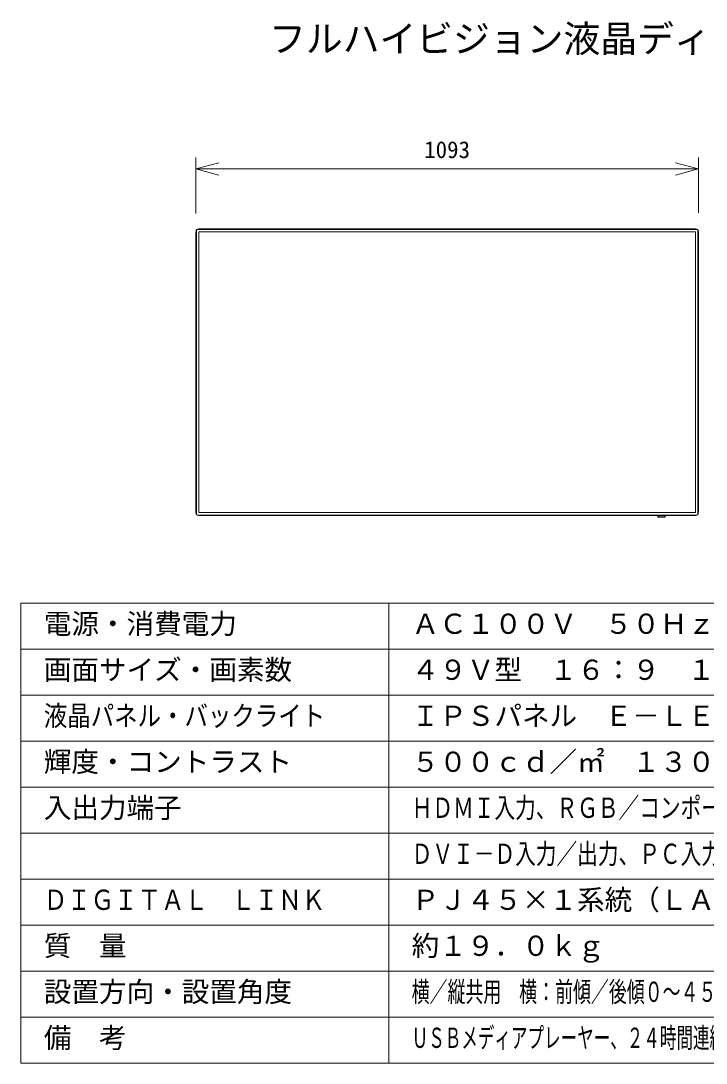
# Model space of a CAD drawing. Units: millimetres, scale not verified. Extents: x -63 to 62, y -57 to 57.
# Drawn here: x -62.5 to 12, y -56.5 to 56.8 of the extents above; entities that cross this region are included whole.
import ezdxf
from ezdxf.enums import TextEntityAlignment as Align

# ---------------------------------------------------------------- set-up
doc = ezdxf.new("R2010")
doc.units = ezdxf.units.MM
doc.header["$LTSCALE"] = 0.125
for name, color, linetype, lineweight in [('0-0_0', 7, 'Continuous', 20), ('0-2_WAKU', 1, 'Continuous', 18), ('0-4_SUNPO', 3, 'Continuous', 18), ('0-5_GAIKEI', 1, 'Continuous', 18)]:
    doc.layers.add(name, color=color, linetype=linetype, lineweight=lineweight)
doc.layers.add('0-1_MOJI1', color=7, linetype='Continuous')
doc.styles.add('ＭＳ ゴシック', font='')
doc.styles.get('ＭＳ ゴシック').set_extended_font_data('MS Gothic')

# ---------------------------------------------------------------- blocks, each defined once
blk = doc.blocks.new('_Open30')
at = {"layer": '0-0_0'}
blk.add_line((0, 0), (-1, 0), dxfattribs=at)
blk.add_lwpolyline([(-1, 0.26795), (0, 0), (-1, -0.26795)], dxfattribs=at)
blk = doc.blocks.new('D1')
at = {"layer": '0-4_SUNPO'}
for p, q in [((21.0359, 349.3533), (21.0359, 355.4455)), ((75.6859, 349.4033), (75.6859, 355.4455)), ((73.1859, 354.1955), (23.5359, 354.1955))]:
    blk.add_line(p, q, dxfattribs=at)
at = {"layer": '0-4_SUNPO', "xscale": 2.5, "yscale": 2.5, "rotation": 180}
blk.add_blockref('_Open30', (21.0359, 354.1955), dxfattribs=at)
at = {"layer": '0-4_SUNPO', "xscale": 2.5, "yscale": 2.5}
blk.add_blockref('_Open30', (75.6859, 354.1955), dxfattribs=at)
at = {"layer": '0-4_SUNPO', "color": 7, "style": 'ＭＳ ゴシック'}
blk.add_text('1093', height=1.833, dxfattribs=at).set_placement((45.8609, 354.8205), align=Align.BOTTOM_LEFT)

msp = doc.modelspace()

# ---------------------------------------------------------------- linework, layer by layer
at = {"layer": '0-2_WAKU', "color": 4}
for p, q in [((-62.5005, -56.5047), (-62.5005, -6.5047)), ((-62.5005, -6.5047), (62.4995, -6.5047)), ((-22.5005, -56.5047), (-22.5005, -6.5047)), ((-62.5005, -56.5047), (62.4995, -56.5047))]:
    msp.add_line(p, q, dxfattribs=at)
at = {"layer": '0-2_WAKU'}
for p, q in [((62.4995, -11.5047), (-62.5005, -11.5047)), ((62.4995, -16.5047), (-62.5005, -16.5047)), ((62.4995, -21.5047), (-62.5005, -21.5047)), ((-62.5005, -26.5047), (62.4995, -26.5047)), ((-62.5005, -31.5047), (62.4995, -31.5047)), ((-62.5005, -36.5047), (62.4995, -36.5047)), ((-62.5005, -41.5047), (62.4995, -41.5047)), ((-62.5005, -46.5047), (62.4995, -46.5047)), ((-62.5005, -51.5047), (62.4995, -51.5047))]:
    msp.add_line(p, q, dxfattribs=at)
at = {"layer": '0-5_GAIKEI'}
for p, q in [((-43.4446, 3.1885), (-43.4446, 33.9985)), ((-43.4146, 33.9985), (-43.4446, 33.9985)), ((-43.4146, 33.9985), (-43.4146, 3.1885)), ((-43.2947, 34.1485), (-43.2947, 34.1185)), ((-43.2947, 34.1485), (11.0154, 34.1485)), ((11.0154, 34.1185), (-43.2947, 34.1185)), ((10.8654, 34.156), (-43.1447, 34.156)), ((-43.0947, 34.1685), (-43.0947, 34.156)), ((10.8154, 34.1685), (10.8154, 34.156)), ((10.8654, 34.1685), (10.8654, 34.156)), ((11.0154, 34.1185), (11.0154, 34.1485)), ((11.1654, 33.9985), (11.1354, 33.9985)), ((11.1354, 3.1885), (11.1354, 33.9985)), ((11.1654, 33.9985), (11.1654, 3.1885)), ((-43.4646, 33.7986), (-43.4521, 33.7986)), ((-43.4521, 3.2885), (-43.4521, 33.8486)), ((-43.1497, 33.8036), (-43.1497, 3.3835)), ((10.8204, 33.8536), (-43.0997, 33.8536)), ((10.8704, 3.3835), (10.8704, 33.8036)), ((11.1854, 33.8986), (11.1729, 33.8986)), ((11.1729, 3.3385), (11.1729, 33.8986)), ((11.1854, 33.8486), (11.1729, 33.8486)), ((-43.4646, 3.3385), (-43.4521, 3.3385)), ((-43.4446, 3.1885), (-43.4146, 3.1885)), ((-43.2947, 3.0685), (-43.2947, 3.0385)), ((-43.2947, 3.0685), (11.0154, 3.0685)), ((11.0154, 3.0385), (-43.2947, 3.0385)), ((10.9154, 3.031), (-43.1447, 3.031)), ((-43.0997, 3.3335), (10.8204, 3.3335)), ((-43.0947, 3.0185), (-43.0947, 3.031)), ((6.7678, 2.858), (6.7622, 3.0185)), ((7.5847, 2.858), (6.7678, 2.858)), ((7.5697, 2.8435), (6.7828, 2.8435)), ((6.8063, 2.8435), (6.8063, 3.0185)), ((7.5462, 2.8435), (7.5462, 3.0185)), ((7.5903, 3.0185), (7.5847, 2.858)), ((10.8654, 3.0185), (10.8654, 3.031)), ((10.9154, 3.0185), (10.9154, 3.031)), ((11.0154, 3.0385), (11.0154, 3.0685)), ((11.1354, 3.1885), (11.1654, 3.1885)), ((11.1854, 3.3885), (11.1729, 3.3885)), ((11.1854, 3.3385), (11.1729, 3.3385))]:
    msp.add_line(p, q, dxfattribs=at)
at = {"layer": '0-5_GAIKEI', "color": 7}
for p, q in [((-43.1447, 34.1685), (-43.1447, 34.156)), ((-43.1447, 34.1685), (10.8654, 34.1685)), ((-43.4646, 3.2885), (-43.4646, 33.8486)), ((-43.4646, 33.8486), (-43.4521, 33.8486)), ((11.1854, 33.8986), (11.1854, 3.3385)), ((-43.4646, 3.2885), (-43.4521, 3.2885)), ((-43.1447, 3.0185), (-43.1447, 3.031)), ((10.9154, 3.0185), (-43.1447, 3.0185))]:
    msp.add_line(p, q, dxfattribs=at)
for centre, start, end in [((-43.2947, 33.9985), 90, 180), ((-43.2947, 3.1885), 180, 270), ((11.0154, 3.1885), 270, 0)]:
    msp.add_arc(centre, 0.15, start, end, dxfattribs=at)
at = {"layer": '0-5_GAIKEI'}
for centre, radius, start, end in [((-43.2947, 33.9985), 0.12, 90, 180), ((11.0154, 33.9985), 0.15, 0, 90), ((11.0154, 33.9985), 0.12, 0, 90), ((-43.0997, 33.8036), 0.05, 90, 180), ((10.8204, 33.8036), 0.05, 0, 90), ((-43.2947, 3.1885), 0.12, 180, 270), ((-43.0997, 3.3835), 0.05, 180, 270), ((6.7828, 2.8585), 0.015, 182, 270), ((7.5697, 2.8585), 0.015, 270, 358), ((10.8204, 3.3835), 0.05, 270, 0), ((11.0154, 3.1885), 0.12, 270, 0)]:
    msp.add_arc(centre, radius, start, end, dxfattribs=at)

# ---------------------------------------------------------------- block references
at = {"layer": '0-4_SUNPO'}
msp.add_blockref('D1', (-64.5005, -313.5047), dxfattribs=at)

# ---------------------------------------------------------------- texts
at = {"layer": '0-1_MOJI1', "style": 'ＭＳ ゴシック'}
for s, height, p in [('フルハイビジョン液晶ディスプレイ', 2.933, (-35.5005, 52.4953)), ('電源・消費電力', 2.199, (-60.0005, -10.5047)), ('ＡＣ１００Ｖ\u3000５０Ｈｚ／６０Ｈｚ\u3000１６０Ｗ', 2.199, (-20.0005, -10.5047)), ('画面サイズ・画素数', 2.199, (-60.0005, -15.5047)), ('４９Ｖ型\u3000１６：９\u3000１９２０×１０８０画素', 2.199, (-20.0005, -15.5047)), ('ＩＰＳパネル\u3000Ｅ－ＬＥＤ', 2.199, (-20.0005, -20.5047)), ('輝度・コントラスト', 2.199, (-60.0005, -25.5047)), ('５００ｃｄ／㎡\u3000１３００：１', 2.199, (-20.0005, -25.5047)), ('入出力端子', 2.199, (-60.0005, -30.5047)), ('ＰＪ４５×１系統（ＬＡＮと共用）', 2.199, (-20.0005, -40.5047)), ('質\u3000量', 2.199, (-60.0005, -45.5047)), ('約１９．０ｋｇ', 2.199, (-20.0005, -45.5047)), ('設置方向・設置角度', 2.199, (-60.0005, -50.5047)), ('備\u3000考', 2.199, (-60.0005, -55.5047))]:
    msp.add_text(s, height=height, dxfattribs=at).set_placement(p, align=Align.BOTTOM_LEFT)
for s, width, p in [('液晶パネル・バックライト', 0.85, (-60.0005, -20.5047)), ('ＨＤＭＩ入力、ＲＧＢ／コンポーネント入力、ビデオ入力、ＵＳＢ、', 0.75, (-20.0005, -30.5047)), ('ＤＶＩ－Ｄ入力／出力、ＰＣ入力、音声入力／出力、外部制御端子', 0.75, (-20.0005, -35.5047)), ('ＤＩＧＩＴＡＬ\u3000ＬＩＮＫ', 0.85, (-60.0005, -40.5047)), ('横／縦共用\u3000横：前傾／後傾０～４５度まで\u3000縦：前傾／後傾０～４５度まで', 0.65, (-20.0005, -50.5047)), ('ＵＳＢメディアプレーヤー、２４時間連続稼動、フェイルオーバー＆フェイルバック', 0.6, (-20.0005, -55.5047))]:
    msp.add_text(s, height=2.199, dxfattribs=dict(at, width=width)).set_placement(p, align=Align.BOTTOM_LEFT)

doc.saveas('drawing.dxf')
